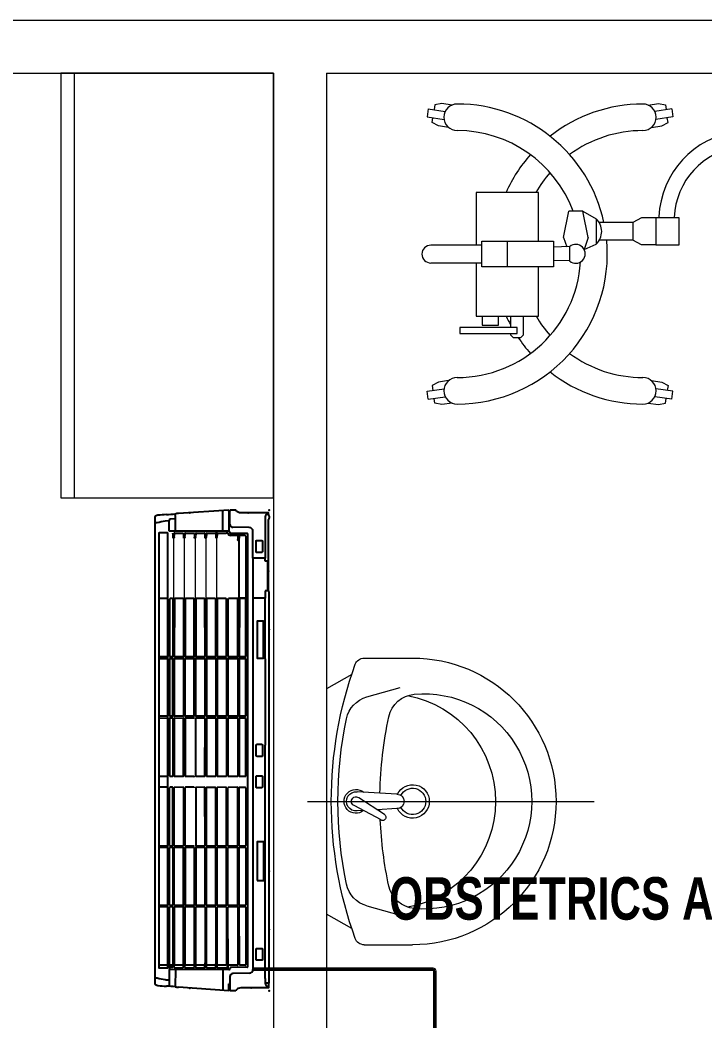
# Model space of a CAD drawing. Header units: millimetres. Extents: x -160614 to 59925, y -157025 to 0.
# Drawn here: x -52129 to -50840, y -107627 to -105743 of the extents above; entities that cross this region are included whole.
import ezdxf

# ---------------------------------------------------------------- set-up
doc = ezdxf.new("R2010")
doc.units = ezdxf.units.MM
doc.header["$LTSCALE"] = 8
for name, color, linetype, lineweight in [('72_EGR_BASE_TEXT', 9, 'Continuous', 5), ('72_EGR_EQP_TAG', 9, 'Continuous', 5), ('LOADING', 9, 'Continuous', 5), ('SANIT', 9, 'Continuous', 5), ('Walls', 9, 'Continuous', 5)]:
    doc.layers.add(name, color=color, linetype=linetype, lineweight=lineweight)
for name, color, linetype in [('A-EXH', 1, 'Continuous'), ('A-Wall-cmu-patt', 9, 'Continuous'), ('DVM_INDOOR', 9, 'Continuous'), ('DVM_UNIT_BP', 9, 'Continuous'), ('DVM_UNIT_DP', 9, 'Continuous'), ('DVM_UNIT_LP', 9, 'Continuous'), ('REF', 42, 'Continuous')]:
    doc.layers.add(name, color=color, linetype=linetype)
doc.styles.add('X3G_ENTITY_9EC9', font='swisscl.ttf', dxfattribs={"height": 0.2})

# ---------------------------------------------------------------- blocks, each defined once
blk = doc.blocks.new('mmmm')
at = {"layer": 'DVM_INDOOR', "color": 0}
for p, q in [((118.976, -9.253), (118.9859, -9.2529)), ((118.9859, -9.2529), (118.9859, -9.2549)), ((118.9859, -9.2549), (118.9879, -9.2548)), ((118.9859, -9.2775), (118.9859, -9.2549)), ((118.9879, -9.2529), (119.0741, -9.259)), ((118.9879, -9.2548), (118.9879, -9.2529)), ((118.9879, -9.2548), (118.9879, -9.2648)), ((118.9979, -9.2891), (118.9979, -9.2551)), ((118.9199, -9.2661), (118.9184, -9.2661)), ((118.9184, -9.2661), (118.9184, -9.938)), ((118.9199, -9.2661), (118.9254, -9.266)), ((118.9258, -9.2739), (118.9256, -9.2679)), ((118.9258, -9.2739), (118.9258, -9.6742)), ((118.9859, -9.2648), (118.9879, -9.2648)), ((119.0795, -9.289), (119.0797, -9.2602)), ((119.09, -9.2892), (119.0901, -9.2615)), ((119.115, -10.0634), (119.1149, -9.2675)), ((118.9464, -9.9264), (118.9464, -9.2895)), ((118.9527, -9.283), (118.9809, -9.2825)), ((118.9879, -9.2891), (119.09, -9.2892)), ((118.9892, -9.2891), (118.9895, -9.3961)), ((119.0894, -9.2975), (119.0894, -9.2892)), ((119.1145, -9.2751), (119.1107, -9.2751)), ((118.9554, -9.2944), (118.9554, -10.0365)), ((118.9564, -9.2934), (118.9844, -9.2931)), ((118.9589, -9.3963), (118.9589, -9.2975)), ((118.9596, -9.2968), (118.9695, -9.2969)), ((118.9698, -9.2975), (118.9701, -9.3962)), ((118.9724, -9.3963), (118.9724, -9.2975)), ((118.9731, -9.2968), (118.9889, -9.2969)), ((118.9893, -9.2923), (118.9925, -9.2923)), ((118.9919, -9.3963), (118.9919, -9.2975)), ((119.0073, -9.2923), (118.9924, -9.2923)), ((118.9926, -9.2968), (119.0073, -9.2969)), ((119.0077, -9.2975), (119.008, -9.3961)), ((119.008, -9.293), (119.0079, -9.2969)), ((119.0083, -9.301), (119.0098, -9.301)), ((119.0102, -9.293), (119.0102, -9.2961)), ((119.0102, -9.3963), (119.0102, -9.2975)), ((119.0255, -9.2923), (119.0107, -9.2923)), ((119.0109, -9.2968), (119.0256, -9.2969)), ((119.026, -9.2975), (119.0263, -9.3962)), ((119.0262, -9.293), (119.0262, -9.2969)), ((119.0265, -9.301), (119.0284, -9.301)), ((119.0287, -9.3963), (119.0287, -9.2975)), ((119.0288, -9.293), (119.0288, -9.2961)), ((119.0293, -9.2969), (119.0439, -9.2969)), ((119.044, -9.2923), (119.0294, -9.2923)), ((119.0445, -9.2975), (119.0446, -9.3962)), ((119.0446, -9.293), (119.0446, -9.2969)), ((119.045, -9.301), (119.0465, -9.301)), ((119.0469, -9.293), (119.0469, -9.2961)), ((119.047, -9.3963), (119.0471, -9.2971)), ((119.0624, -9.2923), (119.0474, -9.2923)), ((119.0476, -9.2968), (119.0621, -9.2968)), ((119.0628, -9.2975), (119.063, -9.3963)), ((119.0631, -9.293), (119.0631, -9.2969)), ((119.0634, -9.301), (119.065, -9.301)), ((119.0653, -9.293), (119.0653, -9.2961)), ((119.0657, -9.2975), (119.0654, -9.3962)), ((119.066, -9.2968), (119.0808, -9.2969)), ((119.0807, -9.2923), (119.0661, -9.2923)), ((119.0813, -9.3962), (119.0814, -9.2973)), ((119.0814, -9.293), (119.0814, -9.2969)), ((119.0817, -9.301), (119.0833, -9.301)), ((119.0836, -9.2975), (119.0834, -9.2993)), ((119.0838, -9.293), (119.0895, -9.293)), ((119.0838, -9.2961), (119.0838, -9.293)), ((119.0838, -9.2971), (119.0838, -9.2961)), ((119.0895, -9.2961), (119.0838, -9.2961)), ((119.0838, -9.3963), (119.0839, -9.297)), ((119.0843, -9.2968), (119.0886, -9.2968)), ((119.0894, -9.2975), (119.0895, -9.3962)), ((119.0925, -9.2969), (119.1069, -9.2969)), ((118.9589, -9.4983), (118.9589, -9.4003)), ((118.9596, -9.3969), (118.9694, -9.3969)), ((118.9694, -9.3998), (118.9596, -9.3998)), ((118.9701, -9.4005), (118.9701, -9.4982)), ((118.9724, -9.4005), (118.9724, -9.4982)), ((118.9731, -9.3969), (118.9888, -9.3968)), ((118.9888, -9.3997), (118.9731, -9.3998)), ((118.9895, -9.4003), (118.9895, -9.4982)), ((118.9919, -9.4005), (118.9919, -9.4982)), ((118.9926, -9.3969), (119.0073, -9.3968)), ((119.0073, -9.3997), (118.9926, -9.3998)), ((119.008, -9.4003), (119.008, -9.4982)), ((119.0102, -9.4005), (119.0103, -9.4982)), ((119.0109, -9.3969), (119.0256, -9.3968)), ((119.0256, -9.3997), (119.0109, -9.3998)), ((119.0263, -9.4003), (119.0263, -9.4982)), ((119.0287, -9.4005), (119.0287, -9.4982)), ((119.0294, -9.3969), (119.0439, -9.3968)), ((119.0439, -9.3997), (119.0294, -9.3998)), ((119.0446, -9.4983), (119.0446, -9.4003)), ((119.047, -9.4982), (119.047, -9.4005)), ((119.0477, -9.3969), (119.0623, -9.3969)), ((119.0623, -9.3998), (119.0477, -9.3998)), ((119.063, -9.4984), (119.063, -9.4004)), ((119.0654, -9.4005), (119.0654, -9.4982)), ((119.0661, -9.3969), (119.0807, -9.3968)), ((119.0807, -9.3997), (119.0661, -9.3998)), ((119.0814, -9.4003), (119.0813, -9.4983)), ((119.0837, -9.4982), (119.0838, -9.4005)), ((119.0845, -9.3969), (119.0888, -9.3969)), ((119.0888, -9.3998), (119.0845, -9.3998)), ((119.0895, -9.4004), (119.0894, -9.4983)), ((119.093, -9.3969), (119.1074, -9.3968)), ((119.1074, -9.3997), (119.093, -9.3998)), ((118.9589, -9.6014), (118.9589, -9.5025)), ((118.9596, -9.4989), (118.9694, -9.4989)), ((118.9694, -9.5018), (118.9596, -9.5018)), ((118.9701, -9.5025), (118.9701, -9.6015)), ((118.9724, -9.5025), (118.9724, -9.6014)), ((118.9731, -9.4989), (118.9888, -9.4988)), ((118.9888, -9.5017), (118.9731, -9.5018)), ((118.9895, -9.5023), (118.9896, -9.6014)), ((118.9919, -9.5025), (118.9919, -9.6014)), ((118.9926, -9.4989), (119.0073, -9.4988)), ((119.0073, -9.5017), (118.9926, -9.5018)), ((119.008, -9.5023), (119.008, -9.6014)), ((119.0102, -9.5025), (119.0103, -9.6014)), ((119.0109, -9.4989), (119.0256, -9.4988)), ((119.0256, -9.5017), (119.0109, -9.5018)), ((119.0263, -9.5023), (119.0262, -9.6014)), ((119.0287, -9.5025), (119.0288, -9.6014)), ((119.0294, -9.4989), (119.0439, -9.4988)), ((119.0439, -9.5017), (119.0294, -9.5018)), ((119.0447, -9.6014), (119.0446, -9.5023)), ((119.0477, -9.4989), (119.0623, -9.4989)), ((119.0622, -9.5017), (119.0478, -9.5018)), ((119.0629, -9.5023), (119.0629, -9.6013)), ((119.0654, -9.6014), (119.0654, -9.5025)), ((119.0661, -9.4989), (119.0806, -9.4989)), ((119.0806, -9.5017), (119.0661, -9.5018)), ((119.0813, -9.5023), (119.0813, -9.6015)), ((119.0837, -9.5024), (119.0838, -9.6015)), ((119.0844, -9.4988), (119.0887, -9.4988)), ((119.0887, -9.5017), (119.0844, -9.5017)), ((119.0894, -9.5023), (119.0894, -9.6013)), ((119.093, -9.4989), (119.1074, -9.4988)), ((119.1077, -9.5019), (119.093, -9.5018)), ((118.9596, -9.602), (118.9694, -9.602)), ((118.9731, -9.6021), (118.9888, -9.602)), ((118.9926, -9.6021), (119.0073, -9.602)), ((119.011, -9.602), (119.0255, -9.602)), ((119.0295, -9.6021), (119.044, -9.602)), ((119.0478, -9.6021), (119.0623, -9.6021)), ((119.0661, -9.6021), (119.0807, -9.602)), ((119.0845, -9.6021), (119.0887, -9.6021)), ((119.0929, -9.6023), (119.1074, -9.6022)), ((118.9589, -9.6214), (118.9589, -9.7204)), ((118.9596, -9.6208), (118.9694, -9.6208)), ((118.9701, -9.7204), (118.9701, -9.6214)), ((118.9701, -9.7204), (118.9701, -9.6214)), ((118.9724, -9.7204), (118.9724, -9.6215)), ((118.9731, -9.6208), (118.9888, -9.6208)), ((118.9895, -9.7206), (118.9896, -9.6215)), ((118.9919, -9.7204), (118.9919, -9.6215)), ((118.9926, -9.6208), (119.0073, -9.6209)), ((119.008, -9.7205), (119.008, -9.6214)), ((119.0102, -9.7204), (119.0103, -9.6215)), ((119.011, -9.6208), (119.0255, -9.6209)), ((119.0263, -9.7205), (119.0262, -9.6215)), ((119.0288, -9.6214), (119.0287, -9.7204)), ((119.0295, -9.6208), (119.044, -9.6208)), ((119.0447, -9.6214), (119.0446, -9.7205)), ((119.0478, -9.6207), (119.0623, -9.6208)), ((119.0629, -9.7205), (119.0629, -9.6215)), ((119.0654, -9.6214), (119.0654, -9.7203)), ((119.0661, -9.6208), (119.0807, -9.6208)), ((119.0813, -9.7205), (119.0813, -9.6214)), ((119.0837, -9.7204), (119.0838, -9.6214)), ((119.0845, -9.6208), (119.0887, -9.6208)), ((119.0894, -9.7205), (119.0894, -9.6215)), ((119.0929, -9.6206), (119.1074, -9.6206)), ((118.9258, -9.8224), (118.9258, -9.6742)), ((118.9694, -9.7211), (118.9596, -9.7211)), ((118.9888, -9.7211), (118.9731, -9.7211)), ((119.0073, -9.7211), (118.9926, -9.7211)), ((119.0256, -9.7211), (119.0109, -9.7211)), ((119.0439, -9.7211), (119.0294, -9.7211)), ((119.0622, -9.7211), (119.0478, -9.7211)), ((119.0806, -9.7211), (119.0661, -9.721)), ((119.0887, -9.7211), (119.0844, -9.7211)), ((119.1077, -9.721), (119.093, -9.7211)), ((118.9589, -9.7246), (118.9589, -9.8225)), ((118.9596, -9.7239), (118.9694, -9.7239)), ((118.9701, -9.8224), (118.9701, -9.7246)), ((118.9701, -9.8224), (118.9701, -9.7246)), ((118.9724, -9.8224), (118.9724, -9.7246)), ((118.9731, -9.7239), (118.9888, -9.724)), ((118.9895, -9.8226), (118.9895, -9.7247)), ((118.9919, -9.8224), (118.9919, -9.7246)), ((118.9926, -9.7239), (119.0073, -9.724)), ((119.008, -9.8225), (119.008, -9.7246)), ((119.0102, -9.8224), (119.0103, -9.7246)), ((119.0109, -9.7239), (119.0256, -9.724)), ((119.0263, -9.8225), (119.0263, -9.7246)), ((119.0287, -9.7246), (119.0287, -9.8224)), ((119.0294, -9.7239), (119.0439, -9.724)), ((119.0446, -9.7245), (119.0446, -9.8225)), ((119.047, -9.7246), (119.047, -9.8224)), ((119.0477, -9.7239), (119.0623, -9.7239)), ((119.063, -9.7245), (119.063, -9.8224)), ((119.0654, -9.8224), (119.0654, -9.7246)), ((119.0661, -9.7239), (119.0806, -9.724)), ((119.0814, -9.8225), (119.0813, -9.7245)), ((119.0837, -9.7246), (119.0838, -9.8224)), ((119.0844, -9.724), (119.0887, -9.724)), ((119.0895, -9.8224), (119.0894, -9.7246)), ((119.093, -9.7239), (119.1074, -9.724)), ((118.9184, -9.7858), (118.9184, -9.9307)), ((118.9258, -9.8224), (118.9258, -9.9264)), ((118.9694, -9.8231), (118.9596, -9.8231)), ((118.9888, -9.8231), (118.9731, -9.8231)), ((119.0073, -9.8231), (118.9926, -9.8231)), ((119.0256, -9.8231), (119.0109, -9.8231)), ((119.0439, -9.8232), (119.0294, -9.8231)), ((119.0623, -9.823), (119.0477, -9.8231)), ((119.0807, -9.8232), (119.0661, -9.8231)), ((119.0888, -9.8231), (119.0845, -9.8231)), ((119.1074, -9.8232), (119.093, -9.8231)), ((118.9589, -9.8266), (118.9589, -9.9253)), ((118.9596, -9.8259), (118.9694, -9.8259)), ((118.9698, -9.9253), (118.9701, -9.8266)), ((118.9698, -9.9253), (118.9701, -9.8266)), ((118.9724, -9.8266), (118.9724, -9.9253)), ((118.9731, -9.8259), (118.9888, -9.826)), ((118.9893, -9.9251), (118.9895, -9.8267)), ((118.9919, -9.8266), (118.992, -9.9251)), ((118.9926, -9.8259), (119.0073, -9.826)), ((119.0078, -9.9252), (119.008, -9.8267)), ((119.0102, -9.8266), (119.0104, -9.9251)), ((119.0109, -9.8259), (119.0256, -9.826)), ((119.026, -9.9251), (119.0263, -9.8266)), ((119.0287, -9.8266), (119.0288, -9.9251)), ((119.0294, -9.8259), (119.0439, -9.826)), ((119.0445, -9.9251), (119.0446, -9.8266)), ((119.047, -9.8266), (119.0472, -9.9251)), ((119.0477, -9.8259), (119.0623, -9.8259)), ((119.0628, -9.9252), (119.063, -9.8266)), ((119.0657, -9.9253), (119.0654, -9.8266)), ((119.0661, -9.8259), (119.0807, -9.8261)), ((119.0812, -9.9251), (119.0813, -9.8266)), ((119.0839, -9.9251), (119.0838, -9.8265)), ((119.0845, -9.8259), (119.0888, -9.826)), ((119.0894, -9.9252), (119.0895, -9.8266)), ((119.093, -9.8259), (119.1074, -9.826)), ((118.9256, -9.9393), (118.9256, -9.9264)), ((118.9256, -9.9264), (118.9464, -9.9264)), ((118.9464, -9.9955), (118.9464, -9.9264)), ((118.9589, -10.0333), (118.9589, -9.9253)), ((118.9589, -9.9267), (118.9702, -9.9267)), ((118.9596, -9.926), (118.9695, -9.9259)), ((118.9702, -9.9267), (118.9702, -10.0334)), ((118.9731, -9.9262), (118.9886, -9.9258)), ((118.9927, -9.9258), (119.0075, -9.9258)), ((119.0111, -9.9258), (119.0253, -9.9258)), ((119.0296, -9.9258), (119.0437, -9.9258)), ((119.0478, -9.9258), (119.0621, -9.9258)), ((119.0664, -9.9258), (119.0805, -9.926)), ((119.0846, -9.9258), (119.0887, -9.9258)), ((119.0925, -9.9259), (119.1069, -9.9259)), ((118.9184, -9.938), (118.9209, -9.9396)), ((118.9199, -9.9389), (118.9199, -10.0614)), ((118.9209, -9.9394), (118.9256, -9.9393)), ((118.9209, -9.9394), (118.9209, -9.9899)), ((118.9209, -9.9899), (118.9256, -9.99)), ((118.9256, -9.99), (118.9256, -9.9954)), ((118.9256, -9.9954), (118.9464, -9.9955)), ((118.9258, -10.0638), (118.9258, -9.9954)), ((118.9464, -9.9955), (118.9464, -10.0413)), ((118.9702, -10.0341), (118.9701, -10.0295)), ((118.9705, -10.0254), (118.9722, -10.0254)), ((118.9724, -10.0341), (118.9724, -10.0303)), ((119.0083, -10.0297), (119.0098, -10.0297)), ((119.0265, -10.0297), (119.0284, -10.0297)), ((119.045, -10.0297), (119.0465, -10.0297)), ((119.0634, -10.0297), (119.065, -10.0297)), ((119.0817, -10.0297), (119.0833, -10.0297)), ((118.9564, -10.0375), (118.9844, -10.0377)), ((118.9596, -10.034), (118.9695, -10.0341)), ((118.9695, -10.0341), (118.9731, -10.0341)), ((118.9731, -10.0341), (118.9844, -10.0342)), ((118.9879, -10.0418), (119.09, -10.0416)), ((118.9879, -10.0533), (118.9879, -10.0418)), ((118.9893, -10.0384), (118.9925, -10.0384)), ((119.0073, -10.0384), (118.9924, -10.0384)), ((118.9979, -10.0418), (118.9979, -10.0758)), ((119.0073, -10.0385), (119.0109, -10.0385)), ((119.008, -10.0377), (119.0079, -10.0339)), ((119.0102, -10.0377), (119.0102, -10.0347)), ((119.0255, -10.0384), (119.0107, -10.0384)), ((119.0262, -10.0377), (119.0262, -10.0339)), ((119.0288, -10.0377), (119.0288, -10.0347)), ((119.044, -10.0384), (119.0294, -10.0384)), ((119.0446, -10.0377), (119.0446, -10.0339)), ((119.0469, -10.0377), (119.0469, -10.0347)), ((119.0624, -10.0384), (119.0474, -10.0384)), ((119.0631, -10.0377), (119.0631, -10.0339)), ((119.0653, -10.0377), (119.0653, -10.0347)), ((119.0807, -10.0384), (119.0661, -10.0384)), ((119.0795, -10.0418), (119.0795, -10.0667)), ((119.0814, -10.0377), (119.0814, -10.0339)), ((119.0836, -10.0377), (119.0836, -10.0347)), ((119.09, -10.0416), (119.09, -10.0596)), ((118.9184, -10.0667), (118.9184, -10.0642)), ((118.9527, -10.0478), (118.9809, -10.0483)), ((118.9859, -10.0533), (118.9859, -10.0765)), ((118.9879, -10.076), (118.9879, -10.0533)), ((119.0795, -10.0626), (119.0896, -10.062)), ((119.0896, -10.062), (119.09, -10.0596)), ((119.09, -10.0596), (119.0972, -10.0587)), ((119.1107, -10.0558), (119.1145, -10.0557)), ((118.9209, -10.0704), (118.9192, -10.0688)), ((118.9212, -10.0704), (118.9212, -10.0729)), ((118.976, -10.0778), (118.9859, -10.0779)), ((118.9859, -10.076), (118.9879, -10.076)), ((118.9859, -10.0779), (118.9859, -10.076)), ((118.9879, -10.0779), (119.0741, -10.0719)), ((118.9879, -10.076), (118.9879, -10.0779)), ((119.0795, -10.0667), (119.0797, -10.0707))]:
    blk.add_line(p, q, dxfattribs=at)
at = {"layer": 'DVM_INDOOR', "color": 0, "lineweight": 0}
for p, q in [((119.0091, -10.0297), (119.0091, -9.9253)), ((119.0275, -10.0297), (119.0275, -9.9253)), ((119.0458, -10.0297), (119.0458, -9.9253)), ((119.0642, -10.0297), (119.0642, -9.9253)), ((119.0825, -10.0297), (119.0825, -9.9253))]:
    blk.add_line(p, q, dxfattribs=at)
at = {"layer": 'DVM_INDOOR', "color": 0}
for points in [[(118.9199, -9.2661), (118.9199, -9.2579), (118.9672, -9.2579, 0.126177), (118.972, -9.2567, 0.12288), (118.9756, -9.2534, -0.148162), (118.976, -9.253, 0.963175)], [(118.9301, -9.3246), (118.9301, -9.3064, -0.402614), (118.9312, -9.3052), (118.9397, -9.3052, -0.444927), (118.9409, -9.3064), (118.9409, -9.3246, -0.414234), (118.9397, -9.3257), (118.9312, -9.3257, -0.442551), (118.9301, -9.3246)], [(119.0922, -9.2933), (119.0922, -10.0375, 0.416565), (119.0933, -10.0386), (119.107, -10.0386, 0.414175), (119.1081, -10.0375), (119.1081, -9.2933, 0.414221), (119.107, -9.2923), (119.0933, -9.2923, 0.410074), (119.0922, -9.2933, 0.410074)], [(118.9301, -9.6205), (118.9301, -9.6023, -0.402614), (118.9312, -9.6012), (118.9397, -9.6012, -0.444927), (118.9409, -9.6023), (118.9409, -9.6205, -0.414234), (118.9397, -9.6217), (118.9312, -9.6217, -0.442551), (118.9301, -9.6205)], [(118.9299, -9.6744), (118.9299, -9.6565, -0.414214), (118.9314, -9.6549), (118.9393, -9.6549, -0.414209), (118.9409, -9.6565), (118.9409, -9.6744, -0.414214), (118.9393, -9.6759), (118.9314, -9.6759, -0.414219), (118.9299, -9.6744, 0.000008)], [(118.9303, -10.0245), (118.9303, -10.0063, -0.402614), (118.9314, -10.0052), (118.9399, -10.0052, -0.444927), (118.9411, -10.0063), (118.9411, -10.0245, -0.414234), (118.9399, -10.0257), (118.9314, -10.0257, -0.442551), (118.9303, -10.0245)], [(118.9199, -10.0694), (118.9199, -10.0729), (118.9672, -10.0729, -0.126177), (118.972, -10.0741, -0.12288), (118.9756, -10.0775, 0.141469), (118.976, -10.0778)]]:
    blk.add_lwpolyline(points, format="xyb", dxfattribs=at)
for points in [[(118.9394, -9.4424), (118.9279, -9.4424), (118.9279, -9.5084), (118.9394, -9.5084), (118.9394, -9.4424)], [(118.9294, -9.8234), (118.9384, -9.8234), (118.9384, -9.8875), (118.9288, -9.8875), (118.9288, -9.8234), (118.9294, -9.8234)]]:
    blk.add_lwpolyline(points, dxfattribs=at)
for centre, radius, start, end in [((118.9205, -9.2649), 0.00455, 45.592, 97.4615), ((118.9171, -9.2669), 0.00836, 6.8563, 39.8032), ((118.9129, -9.2679), 0.0127, 359.9693, 8.9907), ((119.0737, -9.2806), 0.0216, 73.7089, 88.9315), ((119.168, -8.14), 1.1233, 265.4925, 266.2639), ((119.0697, -9.4707), 0.2004, 82.0967, 84.2913), ((119.082, -9.5193), 0.2587, 83.9088, 87.1481), ((119.0894, -9.3405), 0.0688, 71.9785, 83.5049), ((119.1094, -9.2677), 0.00561, 2.2363, 89.2683), ((118.9529, -9.2895), 0.0065, 91, 180), ((118.9809, -9.2775), 0.005, 270.9997, 0.0003), ((118.9843, -9.2916), 0.00153, 270.9361, 8.4075), ((118.9879, -9.2911), 0.00202, 90.261, 186.5127), ((118.9564, -9.2944), 0.001, 90.4983, 180.0001), ((118.9596, -9.2975), 0.00069, 89.1505, 180.3497), ((118.9691, -9.2976), 0.00071, 0.7783, 60.0916), ((118.9731, -9.2975), 0.00069, 89.1505, 180.3497), ((118.9885, -9.2975), 0.00071, 0.7783, 60.0916), ((118.9926, -9.2975), 0.00069, 89.1505, 180.3497), ((119.0073, -9.293), 0.00069, 359.1823, 89.6277), ((119.007, -9.2975), 0.00071, 0.7783, 60.0916), ((119.0427, -9.2948), 0.0348, 183.3813, 187.2101), ((119.005, -9.3001), 0.0033, 358.4879, 15.9436), ((119.0335, -9.3), 0.0253, 180.2932, 182.236), ((119.0203, -9.3008), 0.0105, 171.697, 181.0717), ((118.9994, -9.2969), 0.0108, 347.004, 4.1898), ((119.0109, -9.293), 0.000701, 103.0528, 180.0438), ((119.0109, -9.2975), 0.00069, 89.1505, 180.3497), ((119.0255, -9.293), 0.00069, 359.1823, 89.6277), ((119.0253, -9.2975), 0.00071, 0.7783, 60.0916), ((119.0252, -9.2975), 0.00071, 0.7783, 60.0916), ((119.061, -9.2948), 0.0348, 183.3813, 187.2101), ((119.0232, -9.3001), 0.0033, 358.4879, 15.9436), ((119.0518, -9.3), 0.0253, 180.2932, 182.236), ((119.0389, -9.3008), 0.0105, 171.697, 181.0717), ((119.018, -9.2969), 0.0108, 347.004, 4.1898), ((119.0295, -9.293), 0.000701, 103.0528, 180.0438), ((119.0295, -9.2975), 0.00069, 89.1505, 180.3497), ((119.0439, -9.2975), 0.000596, 357.8507, 94.9045), ((119.0439, -9.293), 0.00069, 359.1823, 89.6277), ((119.0794, -9.2948), 0.0348, 183.3813, 187.2101), ((119.0417, -9.3001), 0.0033, 358.4879, 15.9436), ((119.0702, -9.3), 0.0253, 180.2932, 182.236), ((119.057, -9.3008), 0.0105, 171.697, 181.0717), ((119.0361, -9.2969), 0.0108, 347.004, 4.1898), ((119.0476, -9.293), 0.000701, 103.0528, 180.0438), ((119.0476, -9.2975), 0.00069, 89.1505, 180.3497), ((119.0621, -9.2975), 0.000694, 359.4649, 88.8459), ((119.0624, -9.2975), 0.000596, 357.8507, 94.9045), ((119.0624, -9.293), 0.00069, 359.1823, 89.6277), ((119.0978, -9.2948), 0.0348, 183.3813, 187.2101), ((119.0601, -9.3001), 0.0033, 358.4879, 15.9436), ((119.0887, -9.3), 0.0253, 180.2932, 182.236), ((119.0754, -9.3008), 0.0105, 171.697, 181.0717), ((119.0546, -9.2969), 0.0108, 347.004, 4.1898), ((119.066, -9.293), 0.000701, 103.0528, 180.0438), ((119.066, -9.2975), 0.00069, 89.1505, 180.3497), ((119.0663, -9.2975), 0.000621, 79.5705, 188.1736), ((119.0807, -9.293), 0.00069, 359.1823, 89.6277), ((119.0808, -9.2975), 0.000596, 357.8507, 94.9045), ((119.1161, -9.2948), 0.0348, 183.3813, 187.2101), ((119.0784, -9.3001), 0.0033, 358.4879, 15.9436), ((119.107, -9.3), 0.0253, 180.2932, 182.236), ((119.0937, -9.3008), 0.0105, 171.697, 181.0717), ((119.0843, -9.2975), 0.00069, 89.1505, 180.3497), ((119.0887, -9.2975), 0.000669, 356.355, 100.698), ((119.0926, -9.2973), 0.000346, 93.4268, 172.5174), ((119.107, -9.2978), 0.000875, 349.6348, 100.4326), ((118.9596, -9.3962), 0.0007, 185.5752, 270.0175), ((118.9596, -9.4005), 0.0007, 89.9616, 179.9565), ((118.9694, -9.3962), 0.000701, 270.4471, 350.0993), ((118.9694, -9.4005), 0.0007, 5.6771, 86.5518), ((118.9731, -9.3962), 0.0007, 185.5752, 270.0175), ((118.9731, -9.4005), 0.0007, 89.9616, 179.9565), ((118.9888, -9.3961), 0.000701, 270.4471, 350.0993), ((118.9888, -9.4004), 0.0007, 5.6771, 86.5518), ((118.9926, -9.3962), 0.0007, 185.5752, 270.0175), ((118.9926, -9.4005), 0.0007, 89.9616, 179.9565), ((119.0073, -9.3961), 0.000701, 270.4471, 350.0993), ((119.0073, -9.4004), 0.0007, 5.6771, 86.5518), ((119.0109, -9.3962), 0.0007, 185.5752, 270.0175), ((119.0109, -9.4005), 0.0007, 89.9616, 179.9565), ((119.0256, -9.3961), 0.000701, 270.4471, 350.0993), ((119.0256, -9.4004), 0.0007, 5.6771, 86.5518), ((119.0294, -9.3962), 0.0007, 185.5752, 270.0175), ((119.0294, -9.4005), 0.0007, 89.9616, 179.9565), ((119.0439, -9.3961), 0.000701, 270.4471, 350.0993), ((119.0439, -9.4004), 0.0007, 5.6771, 86.5518), ((119.0477, -9.3962), 0.0007, 185.5752, 270.0175), ((119.0477, -9.4005), 0.0007, 89.9616, 179.9565), ((119.0623, -9.3962), 0.000702, 270.4596, 355.78), ((119.0623, -9.4005), 0.0007, 5.6771, 86.5518), ((119.0661, -9.3962), 0.0007, 185.5752, 270.0175), ((119.0661, -9.4005), 0.0007, 89.9616, 179.9565), ((119.0807, -9.3961), 0.000701, 270.4471, 350.0993), ((119.0807, -9.4004), 0.0007, 5.6771, 86.5518), ((119.0845, -9.3962), 0.0007, 185.5752, 270.0175), ((119.0845, -9.4005), 0.0007, 89.9616, 179.9565), ((119.0888, -9.3962), 0.000701, 270.4471, 350.0993), ((119.0888, -9.4005), 0.0007, 5.6771, 86.5518), ((119.093, -9.3961), 0.000782, 194.2991, 276.1126), ((119.0929, -9.4005), 0.0007, 78.96, 187.6274), ((119.1074, -9.3961), 0.000701, 270.4471, 350.0993), ((119.1074, -9.4004), 0.0007, 5.6771, 86.5518), ((118.9925, -9.4983), 0.000619, 174.0491, 272.9554), ((119.0109, -9.4983), 0.000619, 174.0491, 272.9554), ((119.0293, -9.4983), 0.000619, 174.0491, 272.9554), ((119.0476, -9.4983), 0.000619, 174.0491, 272.9554), ((119.0844, -9.4981), 0.0007, 185.5752, 270.0175), ((118.9596, -9.4982), 0.0007, 185.5752, 270.0175), ((118.9596, -9.5025), 0.0007, 89.9616, 179.9565), ((118.9694, -9.4982), 0.000701, 270.4471, 350.0993), ((118.9694, -9.5025), 0.0007, 5.6771, 86.5518), ((118.9731, -9.4982), 0.0007, 185.5752, 270.0175), ((118.9731, -9.5025), 0.0007, 89.9616, 179.9565), ((118.9888, -9.4981), 0.000701, 270.4471, 350.0993), ((118.9888, -9.5024), 0.0007, 5.6771, 86.5518), ((118.9926, -9.5025), 0.0007, 89.9616, 179.9565), ((119.0073, -9.4981), 0.000701, 270.4471, 350.0993), ((119.0073, -9.5024), 0.0007, 5.6771, 86.5518), ((119.0109, -9.5025), 0.0007, 89.9616, 179.9565), ((119.0256, -9.4981), 0.000701, 270.4471, 350.0993), ((119.0256, -9.5024), 0.0007, 5.6771, 86.5518), ((119.0294, -9.5025), 0.0007, 89.9616, 179.9565), ((119.0439, -9.4981), 0.000701, 270.4471, 350.0993), ((119.0439, -9.5024), 0.0007, 5.6771, 86.5518), ((119.0478, -9.5025), 0.0007, 89.9616, 179.9565), ((119.0622, -9.5024), 0.0007, 5.6771, 86.5518), ((119.0623, -9.4982), 0.000701, 270.4471, 350.0993), ((119.0661, -9.4983), 0.000619, 174.0491, 272.9554), ((119.0661, -9.5025), 0.0007, 89.9616, 179.9565), ((119.0806, -9.4982), 0.000701, 270.4471, 350.0993), ((119.0806, -9.5024), 0.0007, 5.6771, 86.5518), ((119.0844, -9.5024), 0.0007, 89.9616, 179.9565), ((119.0887, -9.4981), 0.000701, 270.4471, 350.0993), ((119.0887, -9.5024), 0.0007, 5.6771, 86.5518), ((119.093, -9.4981), 0.000782, 194.2991, 276.1126), ((119.0929, -9.5025), 0.0007, 78.96, 187.6274), ((118.9596, -9.6013), 0.0007, 185.5752, 270.0175), ((118.9694, -9.6013), 0.000701, 270.4471, 350.0993), ((118.9731, -9.6014), 0.0007, 185.5752, 270.0175), ((118.9888, -9.6013), 0.000701, 270.4471, 350.0993), ((118.9926, -9.6014), 0.0007, 185.5752, 270.0175), ((119.0073, -9.6013), 0.000701, 270.4471, 350.0993), ((119.011, -9.6013), 0.0007, 185.5752, 270.0175), ((119.0255, -9.6013), 0.000701, 270.4471, 350.0993), ((119.0295, -9.6014), 0.0007, 185.5752, 270.0175), ((119.044, -9.6013), 0.000701, 270.4471, 350.0993), ((119.0478, -9.6014), 0.0007, 185.5752, 270.0175), ((119.0623, -9.6014), 0.000701, 270.4471, 350.0993), ((119.0661, -9.6014), 0.0007, 185.5752, 270.0175), ((119.0807, -9.6014), 0.000657, 269.0568, 351.3167), ((119.0845, -9.6014), 0.0007, 185.5752, 270.0175), ((119.0885, -9.6012), 0.000912, 284.0068, 353.5205), ((119.0929, -9.6016), 0.0007, 185.5752, 270.0175), ((118.9596, -9.6215), 0.0007, 89.9825, 174.4248), ((118.9694, -9.6215), 0.000701, 9.9007, 89.5529), ((118.9694, -9.6215), 0.000701, 9.9007, 89.5529), ((118.9731, -9.6215), 0.0007, 89.9825, 174.4248), ((118.9888, -9.6215), 0.000701, 9.9007, 89.5529), ((118.9926, -9.6215), 0.0007, 89.9825, 174.4248), ((119.0073, -9.6216), 0.000701, 9.9007, 89.5529), ((119.011, -9.6215), 0.0007, 89.9825, 174.4248), ((119.0255, -9.6216), 0.000701, 9.9007, 89.5529), ((119.0295, -9.6215), 0.0007, 89.9825, 174.4248), ((119.044, -9.6215), 0.000701, 9.9007, 89.5529), ((119.0478, -9.6214), 0.0007, 89.9825, 174.4248), ((119.0623, -9.6215), 0.000701, 9.9007, 89.5529), ((119.0661, -9.6215), 0.0007, 89.9825, 174.4248), ((119.0807, -9.6215), 0.000657, 8.6833, 90.9432), ((119.0845, -9.6215), 0.0007, 89.9825, 174.4248), ((119.0885, -9.6216), 0.000912, 6.4795, 75.9932), ((119.0929, -9.6213), 0.0007, 89.9825, 174.4248), ((118.9596, -9.7204), 0.0007, 180.0435, 270.0384), ((118.9694, -9.7204), 0.0007, 273.4482, 354.3229), ((118.9694, -9.7204), 0.0007, 273.4482, 354.3229), ((118.9731, -9.7204), 0.0007, 180.0435, 270.0384), ((118.9888, -9.7204), 0.0007, 273.4482, 354.3229), ((118.9926, -9.7204), 0.0007, 180.0435, 270.0384), ((119.0073, -9.7204), 0.0007, 273.4482, 354.3229), ((119.0109, -9.7204), 0.0007, 180.0435, 270.0384), ((119.0256, -9.7204), 0.0007, 273.4482, 354.3229), ((119.0294, -9.7204), 0.0007, 180.0435, 270.0384), ((119.0439, -9.7204), 0.0007, 273.4482, 354.3229), ((119.0478, -9.7204), 0.0007, 180.0435, 270.0384), ((119.0622, -9.7204), 0.0007, 273.4482, 354.3229), ((119.0661, -9.7203), 0.0007, 180.0435, 270.0384), ((119.0806, -9.7204), 0.0007, 273.4482, 354.3229), ((119.0844, -9.7204), 0.0007, 180.0435, 270.0384), ((119.0887, -9.7204), 0.0007, 273.4482, 354.3229), ((119.0929, -9.7204), 0.0007, 172.3726, 281.04), ((118.9596, -9.7246), 0.0007, 89.9825, 174.4248), ((118.9694, -9.7246), 0.000701, 9.9007, 89.5529), ((118.9694, -9.7246), 0.000701, 9.9007, 89.5529), ((118.9731, -9.7246), 0.0007, 89.9825, 174.4248), ((118.9888, -9.7247), 0.000701, 9.9007, 89.5529), ((118.9925, -9.7246), 0.000619, 87.0446, 185.9509), ((119.0073, -9.7247), 0.000701, 9.9007, 89.5529), ((119.0109, -9.7246), 0.000619, 87.0446, 185.9509), ((119.0256, -9.7247), 0.000701, 9.9007, 89.5529), ((119.0293, -9.7246), 0.000619, 87.0446, 185.9509), ((119.0439, -9.7247), 0.000701, 9.9007, 89.5529), ((119.0476, -9.7246), 0.000619, 87.0446, 185.9509), ((119.0623, -9.7246), 0.000701, 9.9007, 89.5529), ((119.0661, -9.7245), 0.000619, 87.0446, 185.9509), ((119.0806, -9.7247), 0.000701, 9.9007, 89.5529), ((119.0844, -9.7247), 0.0007, 89.9825, 174.4248), ((119.0887, -9.7247), 0.000701, 9.9007, 89.5529), ((119.093, -9.7247), 0.000782, 83.8874, 165.7009), ((118.9596, -9.8224), 0.0007, 180.0435, 270.0384), ((118.9694, -9.8224), 0.0007, 273.4482, 354.3229), ((118.9694, -9.8224), 0.0007, 273.4482, 354.3229), ((118.9731, -9.8224), 0.0007, 180.0435, 270.0384), ((118.9888, -9.8224), 0.0007, 273.4482, 354.3229), ((118.9926, -9.8224), 0.0007, 180.0435, 270.0384), ((119.0073, -9.8224), 0.0007, 273.4482, 354.3229), ((119.0109, -9.8224), 0.0007, 180.0435, 270.0384), ((119.0256, -9.8224), 0.0007, 273.4482, 354.3229), ((119.0294, -9.8224), 0.0007, 180.0435, 270.0384), ((119.0439, -9.8224), 0.0007, 273.4482, 354.3229), ((119.0477, -9.8224), 0.0007, 180.0435, 270.0384), ((119.0623, -9.8223), 0.0007, 273.4482, 354.3229), ((119.0661, -9.8224), 0.0007, 180.0435, 270.0384), ((119.0807, -9.8225), 0.0007, 273.4482, 354.3229), ((119.0845, -9.8224), 0.0007, 180.0435, 270.0384), ((119.0888, -9.8224), 0.0007, 273.4482, 354.3229), ((119.0929, -9.8224), 0.0007, 172.3726, 281.04), ((118.9596, -9.8266), 0.0007, 89.9825, 174.4248), ((118.9694, -9.8266), 0.000701, 9.9007, 89.5529), ((118.9694, -9.8266), 0.000701, 9.9007, 89.5529), ((118.9731, -9.8266), 0.0007, 89.9825, 174.4248), ((118.9888, -9.8267), 0.000701, 9.9007, 89.5529), ((118.9926, -9.8266), 0.0007, 89.9825, 174.4248), ((119.0073, -9.8267), 0.000701, 9.9007, 89.5529), ((119.0109, -9.8266), 0.0007, 89.9825, 174.4248), ((119.0256, -9.8267), 0.000701, 9.9007, 89.5529), ((119.0294, -9.8266), 0.0007, 89.9825, 174.4248), ((119.0439, -9.8267), 0.000701, 9.9007, 89.5529), ((119.0477, -9.8266), 0.0007, 89.9825, 174.4248), ((119.0623, -9.8266), 0.000702, 4.22, 89.5404), ((119.0661, -9.8266), 0.0007, 89.9825, 174.4248), ((119.0807, -9.8268), 0.000701, 9.9007, 89.5529), ((119.0845, -9.8266), 0.0007, 89.9825, 174.4248), ((119.0888, -9.8267), 0.000701, 9.9007, 89.5529), ((119.093, -9.8267), 0.000782, 83.8874, 165.7009), ((118.9596, -9.9253), 0.00069, 179.6503, 270.8495), ((118.9691, -9.9253), 0.00071, 299.9084, 359.2217), ((118.9691, -9.9253), 0.00071, 299.9084, 359.2217), ((118.9731, -9.9253), 0.00069, 179.6503, 270.8495), ((118.9885, -9.9251), 0.000761, 286.7477, 357.8112), ((118.9927, -9.9251), 0.00069, 179.6503, 270.8495), ((119.0111, -9.9251), 0.00069, 179.6503, 270.8495), ((119.0254, -9.9253), 0.000571, 256.15, 14.8163), ((119.0295, -9.9251), 0.000711, 180.3037, 278.183), ((119.0436, -9.9249), 0.000967, 277.4192, 344.4944), ((119.0479, -9.9251), 0.000696, 182.8157, 270.0773), ((119.0621, -9.9251), 0.000696, 274.4962, 0.49), ((119.0663, -9.9252), 0.000649, 189.0107, 277.8942), ((119.0803, -9.9251), 0.000922, 281.1062, 0.035), ((119.0845, -9.9252), 0.000602, 169.5461, 281.1372), ((119.0884, -9.9247), 0.00113, 286.8941, 334.4938), ((119.0926, -9.9256), 0.000346, 187.4826, 266.5732), ((119.107, -9.9251), 0.000875, 259.5674, 10.3652), ((119.0049, -10.0316), 0.0348, 172.7899, 176.6187), ((118.9672, -10.0263), 0.0033, 344.0564, 1.5121), ((118.9957, -10.0264), 0.0253, 177.764, 179.7068), ((118.9826, -10.0256), 0.0105, 178.9283, 188.303), ((118.9617, -10.0291), 0.0108, 353.5513, 10.7755), ((119.005, -10.0307), 0.0033, 344.0564, 1.5121), ((119.0335, -10.0307), 0.0253, 177.764, 179.7068), ((119.0203, -10.0299), 0.0105, 178.9283, 188.303), ((119.0232, -10.0307), 0.0033, 344.0564, 1.5121), ((119.0518, -10.0307), 0.0253, 177.764, 179.7068), ((119.0389, -10.0299), 0.0105, 178.9283, 188.303), ((119.0417, -10.0307), 0.0033, 344.0564, 1.5121), ((119.0702, -10.0307), 0.0253, 177.764, 179.7068), ((119.057, -10.0299), 0.0105, 178.9283, 188.303), ((119.0601, -10.0307), 0.0033, 344.0564, 1.5121), ((119.0887, -10.0307), 0.0253, 177.764, 179.7068), ((119.0754, -10.0299), 0.0105, 178.9283, 188.303), ((119.0784, -10.0307), 0.0033, 344.0564, 1.5121), ((119.107, -10.0307), 0.0253, 177.764, 179.7068), ((119.0937, -10.0299), 0.0105, 178.9283, 188.303), ((118.9529, -10.0413), 0.0065, 180, 269), ((118.9564, -10.0365), 0.001, 178.8015, 269.4911), ((118.9596, -10.0333), 0.0007, 180, 269.5), ((118.9695, -10.0334), 0.0007, 266.8813, 0.1004), ((118.9844, -10.0392), 0.005, 7.93, 89.4987), ((118.9844, -10.0392), 0.0015, 359.9988, 89.5024), ((118.9885, -10.0395), 0.00266, 174.2365, 219.2365), ((118.9879, -10.0398), 0.002, 224.9998, 270.0002), ((119.0073, -10.0377), 0.00069, 270.3723, 0.8177), ((119.0427, -10.0359), 0.0348, 172.7899, 176.6187), ((118.9994, -10.0339), 0.0108, 355.8102, 12.996), ((119.0109, -10.0377), 0.000701, 179.9562, 256.9472), ((119.0255, -10.0377), 0.00069, 270.3723, 0.8177), ((119.061, -10.0359), 0.0348, 172.7899, 176.6187), ((119.018, -10.0339), 0.0108, 355.8102, 12.996), ((119.0295, -10.0377), 0.000701, 179.9562, 256.9472), ((119.0439, -10.0377), 0.00069, 270.3723, 0.8177), ((119.0794, -10.0359), 0.0348, 172.7899, 176.6187), ((119.0361, -10.0339), 0.0108, 355.8102, 12.996), ((119.0476, -10.0377), 0.000701, 179.9562, 256.9472), ((119.0624, -10.0377), 0.00069, 270.3723, 0.8177), ((119.0978, -10.0359), 0.0348, 172.7899, 176.6187), ((119.0546, -10.0339), 0.0108, 355.8102, 12.996), ((119.066, -10.0377), 0.000701, 179.9562, 256.9472), ((119.0807, -10.0377), 0.00069, 270.3723, 0.8177), ((119.1161, -10.0359), 0.0348, 172.7899, 176.6187), ((119.0729, -10.0339), 0.0108, 355.8102, 12.996), ((119.0843, -10.0377), 0.000701, 179.9562, 256.9472), ((118.9218, -10.0642), 0.0034, 123.9953, 178.6557), ((118.9132, -10.0633), 0.0126, 344.2087, 357.7681), ((118.9809, -10.0533), 0.005, 359.9997, 89.0003), ((119.0891, -9.9883), 0.0708, 276.5762, 287.7735), ((119.1094, -10.0632), 0.00561, 270.7317, 357.7637), ((118.9212, -10.0667), 0.00289, 179.5489, 226.1862), ((118.9214, -10.0677), 0.00304, 269.622, 324.0252), ((118.9182, -10.0648), 0.00739, 320.6762, 346.1058), ((119.0737, -10.0503), 0.0216, 271.0685, 286.2911), ((119.168, -11.1909), 1.1233, 93.7361, 94.5075), ((119.082, -9.8116), 0.2587, 272.8519, 276.0912)]:
    blk.add_arc(centre, radius, start, end, dxfattribs=at)
at = {"layer": 'DVM_UNIT_BP'}
for p in [(118.9184, -9.2529), (118.9184, -10.0779)]:
    blk.add_point(p, dxfattribs=at)
at = {"layer": 'DVM_UNIT_DP'}
for p in [(118.9493, -9.2579), (118.9184, -9.458), (118.9199, -9.9729), (119.0549, -10.0732)]:
    blk.add_point(p, dxfattribs=at)
at = {"layer": 'DVM_UNIT_LP'}
for p in [(119.0549, -9.2576), (118.9184, -9.3579), (118.9184, -9.8728), (118.9549, -10.0729)]:
    blk.add_point(p, dxfattribs=at)
blk = doc.blocks.new('HVACFF')
at = {"layer": 'REF', "lineweight": 50}
for p, q in [((-51473.7, -107530), (-51690.7, -107530)), ((-51351.2, -107530), (-51690.7, -107530)), ((-51348.7, -111477.8), (-51348.7, -107532.5))]:
    blk.add_line(p, q, dxfattribs=at)
blk.add_arc((-51351.2, -107532.5), 2.5, 0, 90, dxfattribs=at)
at = {"layer": 'A-Wall-cmu-patt', "color": 4, "xscale": 1097.4, "yscale": 1097.4, "zscale": 1097.4, "rotation": 180}
blk.add_blockref('mmmm', (78841.1, -117724.8), dxfattribs=at)
blk.add_blockref('mmmm', (78841.1, -117724.8), dxfattribs=at)
blk = doc.blocks.new('lav-manta 60')
at = {"layer": 'SANIT'}
for p, q in [((0, 0.04), (0, -0.56)), ((-0.2658, -0.0529), (-0.2358, 0)), ((-0.2358, 0), (0.2358, 0)), ((0.2658, -0.0529), (0.2358, 0)), ((0.0389, -0.1142), (0.0087, -0.0575)), ((-0.3, -0.0789), (-0.3, -0.18)), ((-0.015, -0.1473), (-0.0199, -0.064)), ((0.0274, -0.121), (-0.0078, -0.0673)), ((0.0191, -0.077), (0.0199, -0.064)), ((0.3, -0.0789), (0.3, -0.18)), ((-0.2185, -0.0841), (-0.2383, -0.1537)), ((0.2185, -0.0841), (0.2383, -0.1537)), ((0.015, -0.1473), (0.0174, -0.1057))]:
    blk.add_line(p, q, dxfattribs=at)
for centre, radius, start, end in [((0, -0.8557), 0.8457, 70.1771, 109.8229), ((-0.1608, -0.1006), 0.06, 101.8086, 164.0794), ((0, -0.8696), 0.8457, 78.1914, 101.8086), ((0, -0.0617), 0.025, 320.7474, 220.368), ((0, -0.0617), 0.02, 353.2671, 186.682), ((0.1608, -0.1006), 0.06, 15.9206, 78.1914), ((-0.28, -0.0789), 0.02, 109.8229, 180), ((0, -0.0617), 0.00966, 25.4127, 215.9577), ((0.28, -0.0789), 0.02, 0, 70.1771), ((0, -0.9572), 0.8457, 91.1572, 102.0883), ((0, -0.9572), 0.8457, 88.5486, 88.844), ((0.0332, -0.1176), 0.00666, 210.6852, 30.6852), ((0, -0.9572), 0.8457, 77.9117, 87.4274), ((-0.1645, -0.189), 0.06, 102.0883, 174.8142), ((0.1645, -0.189), 0.06, 5.1858, 77.9117), ((0, -0.18), 0.035, 115.3106, 64.6894), ((0, -0.18), 0.0275, 117.1496, 62.8504), ((0, -0.1473), 0.015, 180, 0), ((0, -0.18), 0.3, 180, 0), ((0, -0.2039), 0.2252, 174.8142, 5.1858), ((0, -0.1282), 0.2252, 190.6097, 349.3903)]:
    blk.add_arc(centre, radius, start, end, dxfattribs=at)
blk = doc.blocks.new('GF21027-P')
at = {"layer": 'LOADING'}
for p, q in [((0.4, 0.4), (-0.4, 0.4)), ((-0.4, 0.4), (-0.4, 0)), ((0.4, 0), (0.4, 0.4)), ((-0.4, 0.025), (0.4, 0.025)), ((-0.4, 0), (0.4, 0))]:
    blk.add_line(p, q, dxfattribs=at)
blk = doc.blocks.new('mobile light')
at = {"layer": 'LOADING'}
for p, q in [((1883.78, -497.56), (1883.65, -498.45)), ((1885.1, -497.29), (1883.78, -497.56)), ((1887.04, -497.59), (1885.1, -497.29)), ((1923.94, -497.59), (1925.88, -497.29)), ((1925.88, -497.29), (1927.2, -497.56)), ((1927.2, -497.56), (1927.33, -498.45)), ((1882.58, -498.29), (1882.35, -499.8)), ((1882.58, -498.29), (1885.78, -498.78)), ((1928.41, -498.29), (1925.2, -498.78)), ((1928.41, -498.29), (1928.63, -499.8)), ((1882.35, -499.8), (1885.55, -500.28)), ((1883.28, -500.85), (1883.42, -499.96)), ((1884.47, -501.5), (1883.28, -500.85)), ((1928.63, -499.8), (1925.43, -500.28)), ((1926.52, -501.5), (1927.7, -500.85)), ((1927.7, -500.85), (1927.56, -499.96)), ((1886.4, -501.79), (1884.47, -501.5)), ((1924.58, -501.79), (1926.52, -501.5)), ((1947.59, -502.62), (1941.09, -502.62)), ((1948.76, -501.94), (1947.59, -502.62)), ((1947.59, -502.62), (1947.59, -505.45)), ((1948.15, -506.5), (1952.41, -502.55)), ((1953.47, -501.94), (1948.76, -501.94)), ((1958.23, -506.5), (1953.47, -501.94)), ((1947.59, -505.45), (1941.09, -505.45)), ((1946.6, -512.08), (1948.15, -506.5)), ((1947.59, -505.45), (1948.15, -506.5)), ((1958.23, -506.5), (1948.15, -506.5)), ((1959.78, -512.08), (1958.23, -506.5)), ((1963.08, -509.67), (1943.3, -509.67)), ((1959.78, -512.08), (1946.6, -512.08)), ((1908.01, -522.53), (1909, -517.55)), ((1911.69, -517.55), (1909, -517.55)), ((1912.69, -522.53), (1911.69, -517.55)), ((1911.69, -517.55), (1914.17, -518.99)), ((1914.17, -518.99), (1914.17, -523.77)), ((1921.08, -519.69), (1914.74, -519.69)), ((1922.73, -518.8), (1921.08, -519.69)), ((1921.08, -519.69), (1921.08, -523.01)), ((1921.08, -519.69), (1921.08, -523.01)), ((1925.38, -518.8), (1922.73, -518.8)), ((1892.68, -523.97), (1883.05, -523.97)), ((1892.68, -528.06), (1892.68, -523.24)), ((1892.68, -523.24), (1906.16, -523.24)), ((1897.5, -528.06), (1897.5, -523.24)), ((1906.16, -523.24), (1906.16, -528.06)), ((1908.01, -522.53), (1908.62, -524.28)), ((1912.69, -522.53), (1911.9, -524.78)), ((1911.9, -524.78), (1914.17, -523.77)), ((1921.08, -523.01), (1914.77, -523.01)), ((1922.73, -523.93), (1921.08, -523.04)), ((1925.38, -523.93), (1922.73, -523.93)), ((1909.15, -524.25), (1906.16, -524.32)), ((1909.15, -524.25), (1909.15, -526.94)), ((1892.68, -527.34), (1883.05, -527.34)), ((1909.15, -526.94), (1906.16, -526.87)), ((1906.16, -528.06), (1892.68, -528.06)), ((1884.47, -549.77), (1883.28, -550.42)), ((1886.4, -549.48), (1884.47, -549.77)), ((1924.58, -549.48), (1926.52, -549.77)), ((1926.52, -549.77), (1927.7, -550.42)), ((1882.35, -551.47), (1885.55, -550.99)), ((1882.58, -552.98), (1882.35, -551.47)), ((1883.28, -550.42), (1883.42, -551.31)), ((1928.63, -551.47), (1925.43, -550.99)), ((1927.7, -550.42), (1927.56, -551.31)), ((1928.41, -552.98), (1928.63, -551.47)), ((1882.58, -552.98), (1885.78, -552.5)), ((1883.78, -553.71), (1883.65, -552.82)), ((1885.1, -553.98), (1883.78, -553.71)), ((1887.04, -553.69), (1885.1, -553.98)), ((1923.94, -553.69), (1925.88, -553.98)), ((1928.41, -552.98), (1925.2, -552.5)), ((1925.88, -553.98), (1927.2, -553.71)), ((1927.2, -553.71), (1927.33, -552.82))]:
    blk.add_line(p, q, dxfattribs=at)
for points in [[(1903.33, -523.24), (1903.33, -514.02), (1891.61, -514.02), (1891.61, -523.97)], [(1954.27, -524.55), (1954.27, -528.82), (1952.05, -528.82), (1952.05, -524.5)], [(1891.61, -527.34), (1891.61, -537.34), (1903.33, -537.34), (1903.33, -528.06)], [(1892.74, -537.34), (1892.74, -539.04), (1895.76, -539.04), (1895.76, -537.34)], [(1898.05, -537.34), (1898.05, -539.5)], [(1898.05, -540.63), (1898.05, -540.87), (1898.53, -541.35), (1900.02, -541.35), (1900.5, -540.87), (1900.5, -537.34)]]:
    blk.add_lwpolyline(points, dxfattribs=at)
for points in [[(1929.78, -518.8), (1925.38, -518.8), (1925.38, -523.93), (1929.78, -523.93)], [(1899.3, -539.5), (1888.5, -539.5), (1888.5, -540.63), (1899.3, -540.63)]]:
    blk.add_lwpolyline(points, close=True, dxfattribs=at)
for centre, radius in [((1945.96, -511.25), 0.793), ((1960.42, -511.25), 0.793), ((1953.01, -531.79), 8.32), ((1953.01, -531.79), 7.35), ((1938.31, -531.85), 0.793), ((1968.07, -531.85), 0.793), ((1953.19, -546.77), 0.793)]:
    blk.add_circle(centre, radius, dxfattribs=at)
for centre, radius, start, end in [((1888.02, -499.89), 2.5, 90, 270), ((1888.02, -525.64), 28.25, 12.1463, 90), ((1922.96, -525.64), 28.25, 90, 128.2073), ((1922.96, -499.89), 2.5, 270, 90), ((1888.02, -525.64), 23.25, 20.3387, 90), ((1922.96, -525.64), 23.25, 90, 126.3743), ((1942.82, -519.31), 16.86, 97.1293, 177.6115), ((1922.96, -525.64), 28.25, 138.4974, 155.7305), ((1942.82, -519.31), 13.97, 97.1293, 177.6115), ((1922.96, -525.64), 23.25, 138.7224, 150.0382), ((1980.13, -532.49), 43.32, 148.2167, 181.2501), ((1926.25, -532.49), 43.32, 358.7499, 31.7833), ((1946.6, -514.96), 2.89, 90, 152.4092), ((1959.78, -514.96), 2.89, 27.5908, 90), ((1980.13, -532.49), 40.72, 152.4092, 181.2501), ((1926.25, -532.49), 40.72, 358.7499, 27.5908), ((1911.94, -521.38), 3.27, 313.0112, 46.9888), ((1883.05, -525.65), 1.68, 90, 270), ((1888.02, -525.64), 28.25, 270, 5.3386), ((1910.32, -525.6), 1.78, 229.0673, 130.9327), ((1888.02, -525.64), 23.25, 270, 356.3184), ((1953.19, -531.93), 13.84, 185.2361, 354.7639), ((1953.19, -531.93), 16.44, 185.2361, 354.7639), ((1922.96, -525.64), 28.25, 204.483, 208.105), ((1922.96, -525.64), 23.25, 210.2349, 221.2776), ((1922.96, -525.64), 28.25, 213.7985, 221.5026), ((1922.96, -525.64), 23.25, 233.6257, 270), ((1922.96, -525.64), 28.25, 231.7927, 270), ((1888.02, -551.39), 2.5, 90, 270), ((1922.96, -551.39), 2.5, 270, 90)]:
    blk.add_arc(centre, radius, start, end, dxfattribs=at)
blk = doc.blocks.new('1stF')
at = {"layer": 'Walls', "color": 9}
for p, q in [((-55752.3, -105742.6, 0.1), (-48612.8, -105742.6, 0.1)), ((-55652.3, -105842.6, 0.1), (-51652.3, -105842.6, 0.1)), ((-51652.3, -105842.6, 0.1), (-51652.3, -107792.6, 0.1)), ((-51552.3, -105842.6, 0.1), (-51552.3, -108585.4, 0.1)), ((-51552.3, -105842.6, 0.1), (-48654.2, -105842.6, 0.1))]:
    blk.add_line(p, q, dxfattribs=at)
at = {"layer": 'LOADING', "color": 9, "xscale": 1000, "yscale": 1000, "zscale": 1000, "rotation": 270.0000000209116}
blk.add_blockref('GF21027-P', (-52052.3, -106242.6, 0), dxfattribs=at)
at = {"layer": 'LOADING', "color": 9, "xscale": 10, "yscale": 10, "zscale": 10}
blk.add_blockref('mobile light', (-70186.5, -100926.9, 0), dxfattribs=at)
at = {"layer": 'SANIT', "color": 9, "xscale": -900.000000000201, "yscale": 900.000000000201, "zscale": 900.000000000201, "rotation": 90}
blk.add_blockref('lav-manta 60', (-51552.3, -107214, 0.1), dxfattribs=at)
at = {"layer": '72_EGR_BASE_TEXT', "color": 9, "insert": (-49937.8, -107356.7, 0.1), "char_height": 80, "width": 3714.666, "attachment_point": 2, "style": 'X3G_ENTITY_9EC9'}
blk.add_mtext('{\\fSwis721 LtCn BT|b1|i0|c0|p34;OBSTETRICS AND GYNAECOLOGY CONSULTATION / EXAMINATION ROOM}', dxfattribs=at)

msp = doc.modelspace()

# ---------------------------------------------------------------- block references
at = {"layer": '72_EGR_EQP_TAG'}
msp.add_blockref('1stF', (0, 0), dxfattribs=at)
at = {"layer": 'A-EXH'}
msp.add_blockref('HVACFF', (0, 0), dxfattribs=at)

doc.saveas('drawing.dxf')
